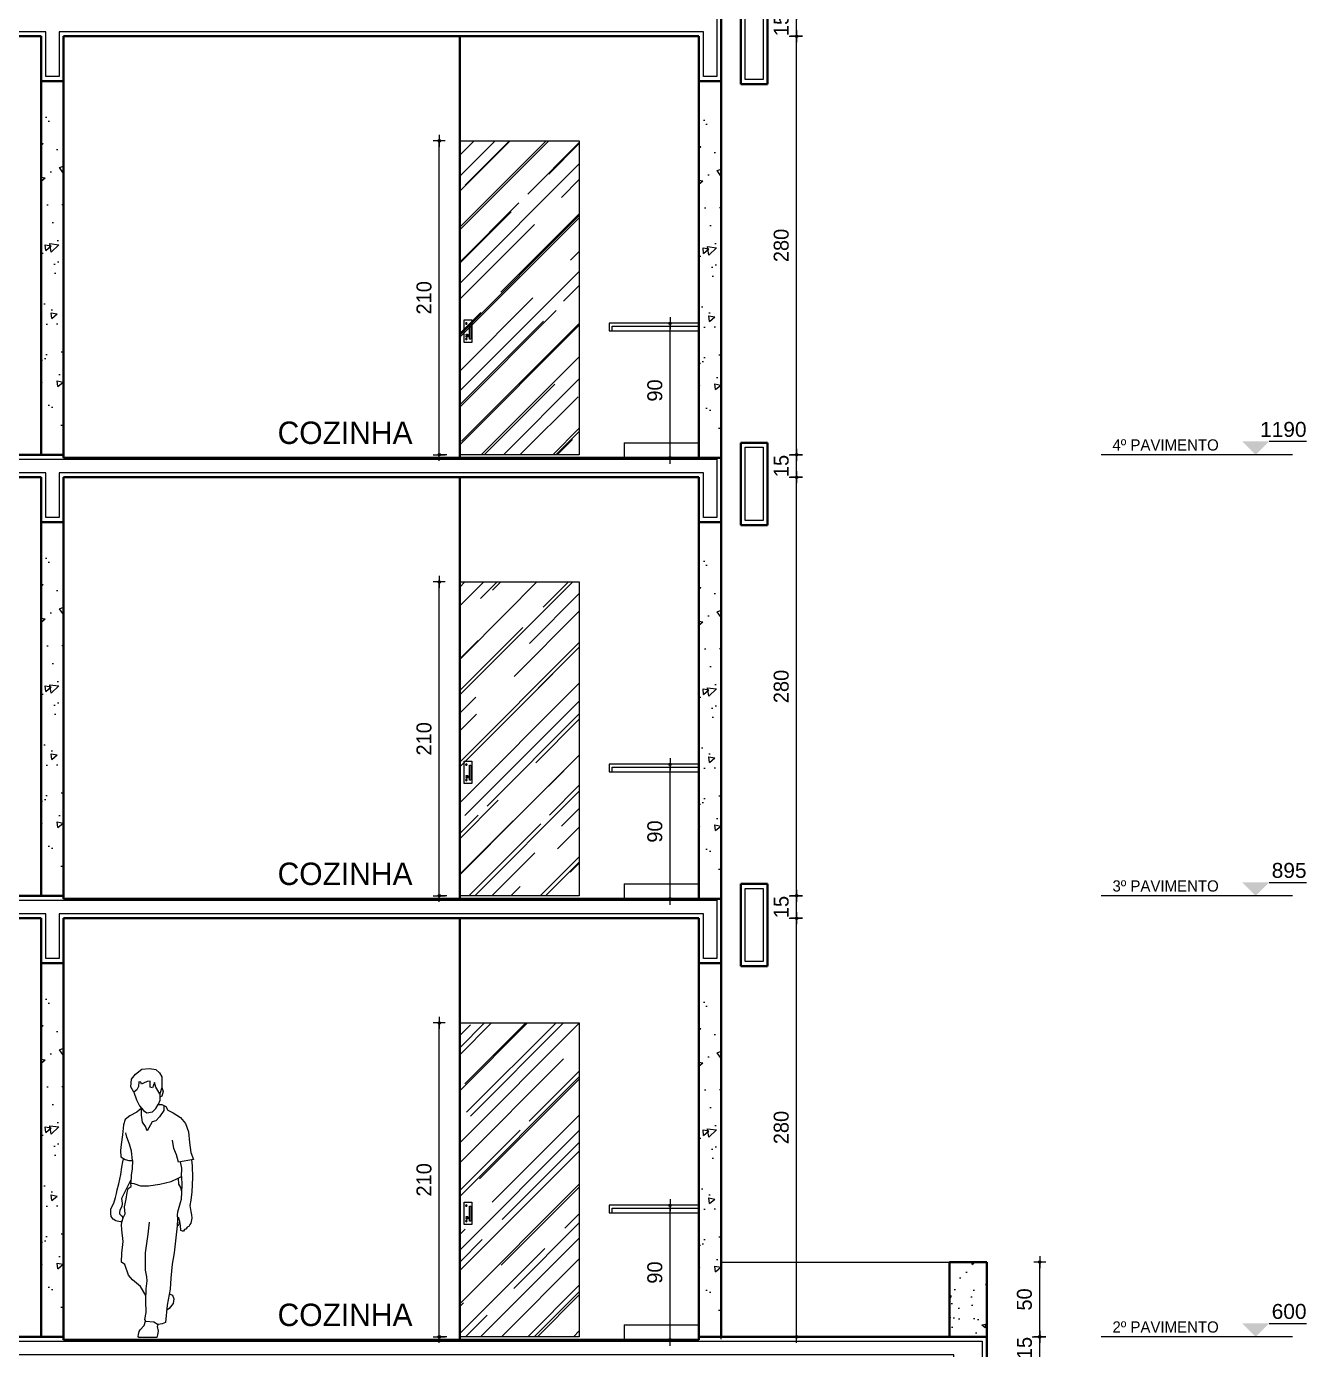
# Model space of a CAD drawing. Header units: millimetres. Extents: x 13204 to 24802, y 21209 to 40694.
# Drawn here: x 16050 to 16907, y 29175 to 30060 of the extents above; entities that cross this region are included whole.
import ezdxf
from ezdxf.enums import TextEntityAlignment as Align

# ---------------------------------------------------------------- set-up
doc = ezdxf.new("R2010")
doc.units = ezdxf.units.MM
for name, color, linetype, lineweight in [('COTAS', 30, 'Continuous', 5), ('Layout', 6, 'Continuous', 15), ('Louças', 150, 'Continuous', 15), ('Meia Parede', 11, 'Continuous', 40), ('Moveis', 6, 'Continuous', 13), ('PAREDE', 1, 'Continuous', 40), ('Paredes', 1, 'Continuous', 40), ('PISO', 5, 'Continuous', 5), ('TEXTO', 4, 'Continuous', 5), ('Veiculos e pessoas', 245, 'Continuous', 0)]:
    doc.layers.add(name, color=color, linetype=linetype, lineweight=lineweight)
doc.layers.add('HACHURAS', color=8, linetype='Continuous')
doc.styles.add('LANA', font='stylu.ttf')
doc.styles.add('util2000', font='arial.ttf')
doc.dimstyles.new('COTA 50', dxfattribs={"dimscale": 0, "dimtxt": 10, "dimasz": 0.5, "dimexe": 1.25, "dimexo": 5, "dimgap": 5, "dimtad": 1, "dimdec": 0, "dimtxsty": 'LANA', "dimblk": 'cota', "dimcen": 2.5, "dimse2": 1, "dimclrd": 256, "dimclre": 256, "dimclrt": 256, "dimaunit": 1, "dimadec": 0, "dimazin": 0, "dimtfac": 1, "dimtdec": 0, "dimtmove": 0, "dimatfit": 3, "dimldrblk": 'DOTSMALL', "dimfxl": 5, "dimfxlon": 1, "dimtzin": 9, "dimlwd": -1, "dimlwe": -1, "dimarcsym": 0})
pattern_1 = [(45, (-718.782, 11392.218), (21.552615, 57.47364), [381, -50.8, 127, -25.4]), (45, (-703.875, 11425.086), (-41.847994, 5.92697), [76.2, -8.382, 152.4, -19.05]), (45, (-725.068, 11416.465), (81.36112, 105.428207), [203.2, -35.56, 101.6, -25.4])]

# ---------------------------------------------------------------- blocks, each defined once
blk = doc.blocks.new('*U99', base_point=(65067.98, 18721.58))
at = {"color": 0}
blk.add_line((65076.98, 18730.58), (65101.98, 18730.58), dxfattribs=at)
blk.add_solid([(65067.98, 18721.58), (65058.98, 18730.58), (65076.98, 18730.58)], dxfattribs=at)
blk = doc.blocks.new('*U100', base_point=(65067.98, 19016.58))
at = {"color": 0}
blk.add_line((65076.98, 19025.58), (65101.98, 19025.58), dxfattribs=at)
blk.add_solid([(65067.98, 19016.58), (65058.98, 19025.58), (65076.98, 19025.58)], dxfattribs=at)
blk = doc.blocks.new('*U101', base_point=(65067.98, 19311.58))
at = {"color": 0}
blk.add_line((65076.98, 19320.58), (65101.98, 19320.58), dxfattribs=at)
blk.add_solid([(65067.98, 19311.58), (65058.98, 19320.58), (65076.98, 19320.58)], dxfattribs=at)
blk = doc.blocks.new('A$C2964091D')
at = {"layer": 'PISO'}
for p, q in [((-2.56, 4.92), (-2.56, 4.08)), ((-1.7, 5.42), (-2.06, 5.42)), ((-2.06, 3.58), (-1.7, 3.58)), ((-1.2, 4.92), (-1.2, 4.08))]:
    blk.add_line(p, q, dxfattribs=at)
for points in [[(0, 15), (-5, 15), (-5, 0), (0, 0)], [(-3.48, 12.19), (-4.48, 12.19), (-4.48, 2.19), (-3.48, 2.19)], [(-1.84, 4.95), (-1.92, 4.95), (-1.92, 4.49), (-1.84, 4.49)]]:
    blk.add_lwpolyline(points, close=True, dxfattribs=at)
for centre, radius in [((-1.42, 12.65), 0.5), ((-1.42, 12.65), 0.2), ((-1.88, 4.74), 0.404), ((-1.42, 2.35), 0.5), ((-1.42, 2.35), 0.2)]:
    blk.add_circle(centre, radius, dxfattribs=at)
for centre, start, end in [((-2.06, 4.92), 90, 180), ((-2.06, 4.08), 180, 270), ((-1.7, 4.92), 360, 90), ((-1.7, 4.08), 270, 360)]:
    blk.add_arc(centre, 0.5, start, end, dxfattribs=at)
blk = doc.blocks.new('Pes004')
at = {"layer": 'Veiculos e pessoas', "color": 8}
for points in [[(-22.9, 1649.1), (-32.4, 1640.7), (-52.6, 1677.7), (-49.3, 1728.2), (-22.3, 1760.7), (20.3, 1794.4), (72, 1800), (114.6, 1792.1), (139.3, 1769.7), (153.9, 1743.9), (153.9, 1673.2), (140.5, 1630.6), (113.5, 1675.4), (105.7, 1706.9), (98.9, 1687.8), (91.1, 1669.8), (75.4, 1675.4), (76.5, 1715.8), (55.1, 1712.5), (31.6, 1701.3), (18.1, 1695.6), (13.6, 1708), (0.1, 1710.2), (-3.2, 1678.8), (-13.3, 1657.5), (-32.4, 1640.7), (-14.5, 1590.2), (4.6, 1548.7), (31.6, 1519.5), (54, 1503.8), (92.2, 1510.5), (114.6, 1531.8), (129.2, 1558.8), (154.5, 1557.8), (181.2, 1544.4), (194.5, 1521.8), (230.4, 1503.2), (278.3, 1472.6), (312.9, 1431.4), (331.6, 1375.5), (339.6, 1303.6), (348.9, 1238.4), (365.5, 1190.1), (265, 1171.9), (253, 1221.1), (233.1, 1265), (225.1, 1320.9)], [(31.6, 1701.3), (31.6, 1701.3)], [(140.5, 1630.6), (141.6, 1584.6), (129.2, 1558.8)], [(153.9, 1673.2), (162.9, 1645.2), (153.9, 1614.9), (141, 1607.6)], [(167.8, 1551.1), (167.8, 1517.8), (138.6, 1476.6), (113.3, 1450), (89.3, 1443.3), (56, 1382.1), (44, 1411.4), (25.4, 1440.7), (17.4, 1487.2), (18.1, 1534.1), (-13.2, 1507.2), (-61.1, 1483.2), (-90.4, 1459.3), (-102.4, 1422), (-109, 1356.8), (-118.4, 1291.7), (-122.4, 1251.7), (-119.7, 1207.8), (-91.7, 1191.9), (-67.8, 1185.2), (-42.5, 1185.2), (-49.1, 1246.4), (-62.5, 1293), (-81.1, 1340.9), (-86.4, 1370.2)], [(46.6, 281.4), (11.8, 341.1), (-41.6, 386.1), (-68.3, 416.7), (-93.8, 488), (-115.5, 504.5), (-112.9, 564.4), (-104, 643.3), (-112.8, 721.1), (-116.9, 755.2), (-110.8, 778.4), (-125.2, 773.7), (-153.5, 780.7), (-171.4, 792.4), (-185.7, 810.6), (-187.6, 829.7), (-186.9, 861.3), (-167.3, 899.5), (-156.1, 935.6), (-149, 964.4), (-145, 988.3), (-134.3, 1028.2), (-119.7, 1090.8), (-113, 1138.7), (-107.7, 1174.6), (-102.1, 1194.7)], [(-42.5, 1185.2), (-43.8, 1128), (-50.5, 1085.4), (-53.1, 1033.5)], [(353.2, 1187.9), (357.7, 1148.8), (359.2, 1070.7), (355.5, 974.6), (348, 919.1), (342, 883.8), (347.2, 843.2), (352.5, 820.7), (353.8, 798.3), (347.8, 765.5), (340.7, 755.8), (335.5, 743.5), (323.5, 738.2), (314.6, 725.2), (305.6, 722.6), (299.3, 712.1), (292.9, 711.7), (281.4, 716.2), (278.4, 749.1), (275, 775.5), (265.3, 805.4)], [(286.3, 1077.4), (287.6, 1133.3), (278.8, 1174.8), (278.8, 1174.8)], [(-51.8, 1059.5), (-68.9, 1023.4), (-95.2, 970.9), (-115.5, 929.6), (-114, 914.6), (-112.5, 895.8), (-114.7, 875.5), (-126.8, 851.5), (-129.8, 835.7), (-129.9, 826.7), (-115.6, 815), (-104.2, 800.1), (-91.7, 827.4), (-96.2, 873.3), (-85.4, 926.1), (-78.4, 971), (-70.4, 996.3), (-50.5, 1010.9), (-53.1, 1033.5), (-34.5, 1030.9), (12.1, 1013.6), (65.3, 1013.6), (139.9, 1025.6), (215.8, 1044.2), (263.7, 1065.5), (286.3, 1077.4), (287.1, 1018.9), (286.3, 973.7), (282.6, 922.8), (275.9, 901), (268.3, 870.3), (257.8, 838), (257.1, 821.5), (258.2, 789.2), (256.7, 748.2), (237.4, 566.9), (222.1, 491.8), (213.2, 396.3), (209.1, 324.2), (188.5, 217.2), (177.8, 100.3), (156.4, 92.3), (129.6, 87.8), (122.1, 74), (128.8, 43.6), (124.5, 17.2), (120.4, 0), (70.3, 0), (0, 0), (-3.5, 6.6), (-3.3, 20.9), (2.9, 40.5), (8.2, 51.2), (35.9, 79.8), (44.8, 109.2), (99.3, 103.9), (129.6, 87.8)], [(263.7, 1065.5), (266.3, 1026.9), (279.7, 1002.9), (286.3, 973.7)], [(-110.8, 778.4), (-104.2, 800.1)], [(70.2, 770.8), (60.3, 690.3), (43.3, 566), (43.3, 450.2), (51.8, 405), (53.8, 379.5), (47.5, 326), (45.7, 244.8), (46.6, 167.2), (37.7, 120.8), (44.8, 109.2)], [(256.7, 748.2), (264.5, 751.1), (271.3, 764), (273.4, 780.6)], [(202.9, 292), (224.2, 282.3), (233.2, 259.1), (228.7, 227), (202.8, 194.9), (185.1, 179.7)]]:
    blk.add_lwpolyline(points, dxfattribs=at)
blk = doc.blocks.new('cota')
at = {"layer": 'COTAS'}
blk.add_hatch(color=256, dxfattribs=at).paths.add_polyline_path([(-1.6, 0, 1), (1.6, 0, 1)])
for points in [[(-1.6, 0), (-8, 0)], [(0, 1.6), (0, 8)], [(8, 0), (1.6, 0)], [(0, -8), (0, -1.6)]]:
    blk.add_lwpolyline(points, dxfattribs=at)
blk.add_circle((0, 0), 1.6, dxfattribs=at)
blk = doc.blocks.new('*D1021')
at = {"layer": 'COTAS', "transparency": 16777216}
for p, q in [((16728.27, 29169.06), (16728.27, 29183.06)), ((16723.27, 29168.56), (16729.52, 29168.56))]:
    blk.add_line(p, q, dxfattribs=at)
at = {"layer": 'Defpoints', "color": 0, "transparency": 16777216}
for p in [(16692.78, 29183.56), (16728.27, 29183.56), (16667.78, 29168.56)]:
    blk.add_point(p, dxfattribs=at)
at = {"layer": 'COTAS', "transparency": 16777216, "xscale": 0.5, "yscale": 0.5, "zscale": 0.5}
for p, rotation in [((16728.27, 29183.56), 90), ((16728.27, 29168.56), 270)]:
    blk.add_blockref('cota', p, dxfattribs=dict(at, rotation=rotation))
at = {"layer": 'COTAS', "transparency": 16777216, "insert": (16718.05, 29176.06), "char_height": 10, "attachment_point": 5, "rotation": 90, "style": 'LANA'}
blk.add_mtext('15', dxfattribs=at)
blk = doc.blocks.new('_DotSmall')
at = {"layer": 'PAREDE', "color": 0, "const_width": 0.5}
blk.add_lwpolyline([(-0.0625, 0, 1), (0.0625, 0, 1)], format="xyb", close=True, dxfattribs=at)
blk = doc.blocks.new('*D1022')
at = {"layer": 'COTAS', "transparency": 16777216}
for p, q in [((16728.27, 29184.06), (16728.27, 29233.06)), ((16723.27, 29183.56), (16729.52, 29183.56))]:
    blk.add_line(p, q, dxfattribs=at)
at = {"layer": 'Defpoints', "color": 0, "transparency": 16777216}
for p in [(16680.28, 29233.56), (16728.27, 29233.56), (16692.78, 29183.56)]:
    blk.add_point(p, dxfattribs=at)
at = {"layer": 'COTAS', "transparency": 16777216, "xscale": 0.5, "yscale": 0.5, "zscale": 0.5}
for p, rotation in [((16728.27, 29233.56), 90), ((16728.27, 29183.56), 270)]:
    blk.add_blockref('cota', p, dxfattribs=dict(at, rotation=rotation))
at = {"layer": 'COTAS', "transparency": 16777216, "insert": (16718.02, 29208.56), "char_height": 10, "attachment_point": 5, "rotation": 90, "style": 'LANA'}
blk.add_mtext('50', dxfattribs=at)
blk = doc.blocks.new('*D1023')
at = {"layer": 'COTAS', "transparency": 16777216}
for p, q in [((16565.55, 29184.06), (16565.55, 29463.06)), ((16560.55, 29183.56), (16566.8, 29183.56))]:
    blk.add_line(p, q, dxfattribs=at)
at = {"layer": 'Defpoints', "color": 0, "transparency": 16777216}
for p in [(16500.23, 29463.56), (16565.55, 29463.56), (16515.23, 29183.56)]:
    blk.add_point(p, dxfattribs=at)
at = {"layer": 'COTAS', "transparency": 16777216, "xscale": 0.5, "yscale": 0.5, "zscale": 0.5}
for p, rotation in [((16565.55, 29463.56), 90), ((16565.55, 29183.56), 270)]:
    blk.add_blockref('cota', p, dxfattribs=dict(at, rotation=rotation))
at = {"layer": 'COTAS', "transparency": 16777216, "insert": (16555.34, 29323.56), "char_height": 10, "attachment_point": 5, "rotation": 90, "style": 'LANA'}
blk.add_mtext('280', dxfattribs=at)
blk = doc.blocks.new('*D1024')
at = {"layer": 'COTAS', "transparency": 16777216}
for p, q in [((16565.55, 29464.06), (16565.55, 29478.06)), ((16560.55, 29463.56), (16566.8, 29463.56))]:
    blk.add_line(p, q, dxfattribs=at)
at = {"layer": 'Defpoints', "color": 0, "transparency": 16777216}
for p in [(16075.23, 29478.56), (16565.55, 29478.56), (16500.23, 29463.56)]:
    blk.add_point(p, dxfattribs=at)
at = {"layer": 'COTAS', "transparency": 16777216, "xscale": 0.5, "yscale": 0.5, "zscale": 0.5}
for p, rotation in [((16565.55, 29478.56), 90), ((16565.55, 29463.56), 270)]:
    blk.add_blockref('cota', p, dxfattribs=dict(at, rotation=rotation))
at = {"layer": 'COTAS', "transparency": 16777216, "insert": (16555.33, 29471.06), "char_height": 10, "attachment_point": 5, "rotation": 90, "style": 'LANA'}
blk.add_mtext('15', dxfattribs=at)
blk = doc.blocks.new('*D1025')
at = {"layer": 'COTAS', "transparency": 16777216}
for p, q in [((16565.55, 29479.06), (16565.55, 29758.06)), ((16560.55, 29478.56), (16566.8, 29478.56))]:
    blk.add_line(p, q, dxfattribs=at)
at = {"layer": 'Defpoints', "color": 0, "transparency": 16777216}
for p in [(16075.23, 29758.56), (16565.55, 29758.56), (16075.23, 29478.56)]:
    blk.add_point(p, dxfattribs=at)
at = {"layer": 'COTAS', "transparency": 16777216, "xscale": 0.5, "yscale": 0.5, "zscale": 0.5}
for p, rotation in [((16565.55, 29758.56), 90), ((16565.55, 29478.56), 270)]:
    blk.add_blockref('cota', p, dxfattribs=dict(at, rotation=rotation))
at = {"layer": 'COTAS', "transparency": 16777216, "insert": (16555.34, 29618.56), "char_height": 10, "attachment_point": 5, "rotation": 90, "style": 'LANA'}
blk.add_mtext('280', dxfattribs=at)
blk = doc.blocks.new('*D994')
at = {"layer": 'COTAS', "transparency": 16777216}
for p, q in [((16565.55, 29759.06), (16565.55, 29773.06)), ((16560.55, 29758.56), (16566.8, 29758.56))]:
    blk.add_line(p, q, dxfattribs=at)
at = {"layer": 'Defpoints', "color": 0, "transparency": 16777216}
for p in [(16075.23, 29773.56), (16565.55, 29773.56), (16075.23, 29758.56)]:
    blk.add_point(p, dxfattribs=at)
at = {"layer": 'COTAS', "transparency": 16777216, "xscale": 0.5, "yscale": 0.5, "zscale": 0.5}
for p, rotation in [((16565.55, 29773.56), 90), ((16565.55, 29758.56), 270)]:
    blk.add_blockref('cota', p, dxfattribs=dict(at, rotation=rotation))
at = {"layer": 'COTAS', "transparency": 16777216, "insert": (16555.33, 29766.06), "char_height": 10, "attachment_point": 5, "rotation": 90, "style": 'LANA'}
blk.add_mtext('15', dxfattribs=at)
blk = doc.blocks.new('*D995')
at = {"layer": 'COTAS', "transparency": 16777216}
for p, q in [((16565.55, 29774.06), (16565.55, 30053.06)), ((16560.55, 29773.56), (16566.8, 29773.56))]:
    blk.add_line(p, q, dxfattribs=at)
at = {"layer": 'Defpoints', "color": 0, "transparency": 16777216}
for p in [(16075.23, 30053.56), (16565.55, 30053.56), (16075.23, 29773.56)]:
    blk.add_point(p, dxfattribs=at)
at = {"layer": 'COTAS', "transparency": 16777216, "xscale": 0.5, "yscale": 0.5, "zscale": 0.5}
for p, rotation in [((16565.55, 30053.56), 90), ((16565.55, 29773.56), 270)]:
    blk.add_blockref('cota', p, dxfattribs=dict(at, rotation=rotation))
at = {"layer": 'COTAS', "transparency": 16777216, "insert": (16555.34, 29913.56), "char_height": 10, "attachment_point": 5, "rotation": 90, "style": 'LANA'}
blk.add_mtext('280', dxfattribs=at)
blk = doc.blocks.new('*D996')
at = {"layer": 'COTAS', "transparency": 16777216}
for p, q in [((16565.55, 30054.06), (16565.55, 30068.06)), ((16560.55, 30053.56), (16566.8, 30053.56))]:
    blk.add_line(p, q, dxfattribs=at)
at = {"layer": 'Defpoints', "color": 0, "transparency": 16777216}
for p in [(16075.23, 30068.56), (16565.55, 30068.56), (16075.23, 30053.56)]:
    blk.add_point(p, dxfattribs=at)
at = {"layer": 'COTAS', "transparency": 16777216, "xscale": 0.5, "yscale": 0.5, "zscale": 0.5}
for p, rotation in [((16565.55, 30068.56), 90), ((16565.55, 30053.56), 270)]:
    blk.add_blockref('cota', p, dxfattribs=dict(at, rotation=rotation))
at = {"layer": 'COTAS', "transparency": 16777216, "insert": (16555.33, 30061.06), "char_height": 10, "attachment_point": 5, "rotation": 90, "style": 'LANA'}
blk.add_mtext('15', dxfattribs=at)
blk = doc.blocks.new('*D1015')
at = {"layer": 'COTAS', "transparency": 16777216}
for p, q in [((16326.55, 29184.06), (16326.55, 29393.06)), ((16331.55, 29183.56), (16325.3, 29183.56))]:
    blk.add_line(p, q, dxfattribs=at)
at = {"layer": 'Defpoints', "color": 0, "transparency": 16777216}
for p in [(16326.55, 29393.56), (16420.23, 29393.56), (16420.23, 29183.56)]:
    blk.add_point(p, dxfattribs=at)
at = {"layer": 'COTAS', "transparency": 16777216, "xscale": 0.5, "yscale": 0.5, "zscale": 0.5}
for p, rotation in [((16326.55, 29393.56), 90), ((16326.55, 29183.56), 270)]:
    blk.add_blockref('cota', p, dxfattribs=dict(at, rotation=rotation))
at = {"layer": 'COTAS', "transparency": 16777216, "insert": (16316.37, 29288.56), "char_height": 10, "attachment_point": 5, "rotation": 90, "style": 'LANA'}
blk.add_mtext('210', dxfattribs=at)
blk = doc.blocks.new('*D1016')
at = {"layer": 'COTAS', "transparency": 16777216}
for p, q in [((16480.99, 29182.06), (16480.99, 29271.06)), ((16475.99, 29181.56), (16482.24, 29181.56))]:
    blk.add_line(p, q, dxfattribs=at)
at = {"layer": 'Defpoints', "color": 0, "transparency": 16777216}
for p in [(16470.23, 29271.56), (16480.99, 29271.56), (16450.23, 29181.56)]:
    blk.add_point(p, dxfattribs=at)
at = {"layer": 'COTAS', "transparency": 16777216, "xscale": 0.5, "yscale": 0.5, "zscale": 0.5}
for p, rotation in [((16480.99, 29271.56), 90), ((16480.99, 29181.56), 270)]:
    blk.add_blockref('cota', p, dxfattribs=dict(at, rotation=rotation))
at = {"layer": 'COTAS', "transparency": 16777216, "insert": (16470.79, 29226.56), "char_height": 10, "attachment_point": 5, "rotation": 90, "style": 'LANA'}
blk.add_mtext('90', dxfattribs=at)
blk = doc.blocks.new('*D988')
at = {"layer": 'COTAS', "transparency": 16777216}
for p, q in [((16326.55, 29479.06), (16326.55, 29688.06)), ((16331.55, 29478.56), (16325.3, 29478.56))]:
    blk.add_line(p, q, dxfattribs=at)
at = {"layer": 'Defpoints', "color": 0, "transparency": 16777216}
for p in [(16326.55, 29688.56), (16420.23, 29688.56), (16420.23, 29478.56)]:
    blk.add_point(p, dxfattribs=at)
at = {"layer": 'COTAS', "transparency": 16777216, "xscale": 0.5, "yscale": 0.5, "zscale": 0.5}
for p, rotation in [((16326.55, 29688.56), 90), ((16326.55, 29478.56), 270)]:
    blk.add_blockref('cota', p, dxfattribs=dict(at, rotation=rotation))
at = {"layer": 'COTAS', "transparency": 16777216, "insert": (16316.37, 29583.56), "char_height": 10, "attachment_point": 5, "rotation": 90, "style": 'LANA'}
blk.add_mtext('210', dxfattribs=at)
blk = doc.blocks.new('*D989')
at = {"layer": 'COTAS', "transparency": 16777216}
for p, q in [((16480.99, 29477.06), (16480.99, 29566.06)), ((16475.99, 29476.56), (16482.24, 29476.56))]:
    blk.add_line(p, q, dxfattribs=at)
at = {"layer": 'Defpoints', "color": 0, "transparency": 16777216}
for p in [(16470.23, 29566.56), (16480.99, 29566.56), (16450.23, 29476.56)]:
    blk.add_point(p, dxfattribs=at)
at = {"layer": 'COTAS', "transparency": 16777216, "xscale": 0.5, "yscale": 0.5, "zscale": 0.5}
for p, rotation in [((16480.99, 29566.56), 90), ((16480.99, 29476.56), 270)]:
    blk.add_blockref('cota', p, dxfattribs=dict(at, rotation=rotation))
at = {"layer": 'COTAS', "transparency": 16777216, "insert": (16470.79, 29521.56), "char_height": 10, "attachment_point": 5, "rotation": 90, "style": 'LANA'}
blk.add_mtext('90', dxfattribs=at)
blk = doc.blocks.new('*D990')
at = {"layer": 'COTAS', "transparency": 16777216}
for p, q in [((16326.55, 29774.06), (16326.55, 29983.06)), ((16331.55, 29773.56), (16325.3, 29773.56))]:
    blk.add_line(p, q, dxfattribs=at)
at = {"layer": 'Defpoints', "color": 0, "transparency": 16777216}
for p in [(16326.55, 29983.56), (16420.23, 29983.56), (16420.23, 29773.56)]:
    blk.add_point(p, dxfattribs=at)
at = {"layer": 'COTAS', "transparency": 16777216, "xscale": 0.5, "yscale": 0.5, "zscale": 0.5}
for p, rotation in [((16326.55, 29983.56), 90), ((16326.55, 29773.56), 270)]:
    blk.add_blockref('cota', p, dxfattribs=dict(at, rotation=rotation))
at = {"layer": 'COTAS', "transparency": 16777216, "insert": (16316.37, 29878.56), "char_height": 10, "attachment_point": 5, "rotation": 90, "style": 'LANA'}
blk.add_mtext('210', dxfattribs=at)
blk = doc.blocks.new('*D991')
at = {"layer": 'COTAS', "transparency": 16777216}
for p, q in [((16480.99, 29772.06), (16480.99, 29861.06)), ((16475.99, 29771.56), (16482.24, 29771.56))]:
    blk.add_line(p, q, dxfattribs=at)
at = {"layer": 'Defpoints', "color": 0, "transparency": 16777216}
for p in [(16470.23, 29861.56), (16480.99, 29861.56), (16450.23, 29771.56)]:
    blk.add_point(p, dxfattribs=at)
at = {"layer": 'COTAS', "transparency": 16777216, "xscale": 0.5, "yscale": 0.5, "zscale": 0.5}
for p, rotation in [((16480.99, 29861.56), 90), ((16480.99, 29771.56), 270)]:
    blk.add_blockref('cota', p, dxfattribs=dict(at, rotation=rotation))
at = {"layer": 'COTAS', "transparency": 16777216, "insert": (16470.79, 29816.56), "char_height": 10, "attachment_point": 5, "rotation": 90, "style": 'LANA'}
blk.add_mtext('90', dxfattribs=at)

msp = doc.modelspace()

# ---------------------------------------------------------------- hatches: boundary and pattern name
at = {"layer": 'HACHURAS'}
h = msp.add_hatch(dxfattribs=at)
h.set_pattern_fill('AR-CONC', color=256, scale=0.25, angle=90, style=0)
h.set_pattern_definition([(40, (16075.23, 29773.564), (-3.985, 45.546), [4.7625, -52.3875]), (95, (16075.23, 29773.564), (47.764, -8.811), [3.81, -41.91]), (349.55, (16074.9, 29777.36), (43.779, 36.736), [4.0475, -44.5225]), (43.816, (16087.93, 29773.564), (-10.51, 67.77), [7.144, -78.581]), (353.364, (16087.055, 29779.21), (61.856, 59.351), [6.071, -66.784]), (98.816, (16087.93, 29773.564), (61.856, 59.351), [5.715, -62.865]), (69, (16084.756, 29779.914), (-25.5664, 37.904), [4.7625, -52.3875]), (124, (16084.756, 29779.914), (46.047, 15.4505), [3.81, -41.91]), (18.549, (16082.625, 29783.072), (20.481, 53.354), [4.0475, -44.5225]), (52.5, (16075.231, 29773.564), (21.1388, 0.7722), [0, -41.402, 0, -42.545, 0, -42.0688]), (82.5, (16075.23, 29773.564), (25.0451, 16.705), [0, -24.257, 0, -40.4495, 0, -16.0337]), (122.5, (16075.231, 29759.403), (-1.4322, 33.8976), [0, -15.875, 0, -49.53, 0, -65.7225]), (132.5, (16075.23, 29753.053), (6.3566, 37.0323), [0, -20.6375, 0, -32.893, 0, -46.6725])])
h.paths.add_polyline_path([(16075.23, 30023.56), (16060.23, 30023.56), (16060.23, 29773.56), (16075.23, 29773.56)])
h = msp.add_hatch(dxfattribs=at)
h.set_pattern_fill('AR-CONC', color=256, scale=0.25, angle=90, style=0)
h.set_pattern_definition([(40, (16515.23, 29771.564), (-3.985, 45.546), [4.7625, -52.3875]), (95, (16515.23, 29771.564), (47.764, -8.811), [3.81, -41.91]), (349.55, (16514.9, 29775.36), (43.779, 36.736), [4.0475, -44.5225]), (43.816, (16527.93, 29771.564), (-10.51, 67.77), [7.144, -78.581]), (353.364, (16527.055, 29777.21), (61.856, 59.351), [6.071, -66.784]), (98.816, (16527.93, 29771.564), (61.856, 59.351), [5.715, -62.865]), (69, (16524.756, 29777.914), (-25.5664, 37.904), [4.7625, -52.3875]), (124, (16524.756, 29777.914), (46.047, 15.4505), [3.81, -41.91]), (18.549, (16522.625, 29781.072), (20.481, 53.354), [4.0475, -44.5225]), (52.5, (16515.231, 29771.564), (21.1388, 0.7722), [0, -41.402, 0, -42.545, 0, -42.0688]), (82.5, (16515.23, 29771.564), (25.0451, 16.705), [0, -24.257, 0, -40.4495, 0, -16.0337]), (122.5, (16515.231, 29757.403), (-1.4322, 33.8976), [0, -15.875, 0, -49.53, 0, -65.7225]), (132.5, (16515.23, 29751.053), (6.3566, 37.0323), [0, -20.6375, 0, -32.893, 0, -46.6725])])
h.paths.add_polyline_path([(16500.23, 29771.56), (16515.23, 29771.56), (16515.23, 30023.56), (16500.23, 30023.56)])
h = msp.add_hatch(dxfattribs=at)
h.set_pattern_fill('AR-RROOF', color=256, angle=45, style=0)
h.set_pattern_definition(pattern_1)
h.paths.add_polyline_path([(16340.23, 29983.56), (16420.23, 29983.56), (16420.23, 29773.56), (16340.23, 29773.56)])
h = msp.add_hatch(dxfattribs=at)
h.set_pattern_fill('AR-CONC', color=256, scale=0.25, angle=90, style=0)
h.set_pattern_definition([(40, (16075.23, 29478.564), (-3.985, 45.546), [4.7625, -52.3875]), (95, (16075.23, 29478.564), (47.764, -8.811), [3.81, -41.91]), (349.55, (16074.9, 29482.36), (43.779, 36.736), [4.0475, -44.5225]), (43.816, (16087.93, 29478.564), (-10.51, 67.77), [7.144, -78.581]), (353.364, (16087.055, 29484.21), (61.856, 59.351), [6.071, -66.784]), (98.816, (16087.93, 29478.564), (61.856, 59.351), [5.715, -62.865]), (69, (16084.756, 29484.914), (-25.5664, 37.904), [4.7625, -52.3875]), (124, (16084.756, 29484.914), (46.047, 15.4505), [3.81, -41.91]), (18.549, (16082.625, 29488.072), (20.481, 53.354), [4.0475, -44.5225]), (52.5, (16075.231, 29478.564), (21.1388, 0.7722), [0, -41.402, 0, -42.545, 0, -42.0688]), (82.5, (16075.23, 29478.564), (25.0451, 16.705), [0, -24.257, 0, -40.4495, 0, -16.0337]), (122.5, (16075.231, 29464.403), (-1.4322, 33.8976), [0, -15.875, 0, -49.53, 0, -65.7225]), (132.5, (16075.23, 29458.053), (6.3566, 37.0323), [0, -20.6375, 0, -32.893, 0, -46.6725])])
h.paths.add_polyline_path([(16075.23, 29728.56), (16060.23, 29728.56), (16060.23, 29478.56), (16075.23, 29478.56)])
h = msp.add_hatch(dxfattribs=at)
h.set_pattern_fill('AR-CONC', color=256, scale=0.25, angle=90, style=0)
h.set_pattern_definition([(40, (16515.23, 29476.564), (-3.985, 45.546), [4.7625, -52.3875]), (95, (16515.23, 29476.564), (47.764, -8.811), [3.81, -41.91]), (349.55, (16514.9, 29480.36), (43.779, 36.736), [4.0475, -44.5225]), (43.816, (16527.93, 29476.564), (-10.51, 67.77), [7.144, -78.581]), (353.364, (16527.055, 29482.21), (61.856, 59.351), [6.071, -66.784]), (98.816, (16527.93, 29476.564), (61.856, 59.351), [5.715, -62.865]), (69, (16524.756, 29482.914), (-25.5664, 37.904), [4.7625, -52.3875]), (124, (16524.756, 29482.914), (46.047, 15.4505), [3.81, -41.91]), (18.549, (16522.625, 29486.072), (20.481, 53.354), [4.0475, -44.5225]), (52.5, (16515.231, 29476.564), (21.1388, 0.7722), [0, -41.402, 0, -42.545, 0, -42.0688]), (82.5, (16515.23, 29476.564), (25.0451, 16.705), [0, -24.257, 0, -40.4495, 0, -16.0337]), (122.5, (16515.231, 29462.403), (-1.4322, 33.8976), [0, -15.875, 0, -49.53, 0, -65.7225]), (132.5, (16515.23, 29456.053), (6.3566, 37.0323), [0, -20.6375, 0, -32.893, 0, -46.6725])])
h.paths.add_polyline_path([(16500.23, 29476.56), (16515.23, 29476.56), (16515.23, 29728.56), (16500.23, 29728.56)])
h = msp.add_hatch(dxfattribs=at)
h.set_pattern_fill('AR-RROOF', color=256, angle=45, style=0)
h.set_pattern_definition(pattern_1)
h.paths.add_polyline_path([(16340.23, 29688.56), (16420.23, 29688.56), (16420.23, 29478.56), (16340.23, 29478.56)])
h = msp.add_hatch(dxfattribs=at)
h.set_pattern_fill('AR-CONC', color=256, scale=0.25, angle=90, style=0)
h.set_pattern_definition([(40, (16075.23, 29183.564), (-3.985, 45.546), [4.7625, -52.3875]), (95, (16075.23, 29183.564), (47.764, -8.811), [3.81, -41.91]), (349.55, (16074.9, 29187.36), (43.779, 36.736), [4.0475, -44.5225]), (43.816, (16087.93, 29183.564), (-10.51, 67.77), [7.144, -78.581]), (353.364, (16087.055, 29189.21), (61.856, 59.351), [6.071, -66.784]), (98.816, (16087.93, 29183.564), (61.856, 59.351), [5.715, -62.865]), (69, (16084.756, 29189.914), (-25.5664, 37.904), [4.7625, -52.3875]), (124, (16084.756, 29189.914), (46.047, 15.4505), [3.81, -41.91]), (18.549, (16082.625, 29193.072), (20.481, 53.354), [4.0475, -44.5225]), (52.5, (16075.231, 29183.564), (21.1388, 0.7722), [0, -41.402, 0, -42.545, 0, -42.0688]), (82.5, (16075.23, 29183.564), (25.0451, 16.705), [0, -24.257, 0, -40.4495, 0, -16.0337]), (122.5, (16075.231, 29169.403), (-1.4322, 33.8976), [0, -15.875, 0, -49.53, 0, -65.7225]), (132.5, (16075.23, 29163.053), (6.3566, 37.0323), [0, -20.6375, 0, -32.893, 0, -46.6725])])
h.paths.add_polyline_path([(16075.23, 29433.56), (16060.23, 29433.56), (16060.23, 29183.56), (16075.23, 29183.56)])
h = msp.add_hatch(dxfattribs=at)
h.set_pattern_fill('AR-CONC', color=256, scale=0.25, angle=90, style=0)
h.set_pattern_definition([(40, (16515.23, 29181.564), (-3.985, 45.546), [4.7625, -52.3875]), (95, (16515.23, 29181.564), (47.764, -8.811), [3.81, -41.91]), (349.55, (16514.9, 29185.36), (43.779, 36.736), [4.0475, -44.5225]), (43.816, (16527.93, 29181.564), (-10.51, 67.77), [7.144, -78.581]), (353.364, (16527.055, 29187.21), (61.856, 59.351), [6.071, -66.784]), (98.816, (16527.93, 29181.564), (61.856, 59.351), [5.715, -62.865]), (69, (16524.756, 29187.914), (-25.5664, 37.904), [4.7625, -52.3875]), (124, (16524.756, 29187.914), (46.047, 15.4505), [3.81, -41.91]), (18.549, (16522.625, 29191.072), (20.481, 53.354), [4.0475, -44.5225]), (52.5, (16515.231, 29181.564), (21.1388, 0.7722), [0, -41.402, 0, -42.545, 0, -42.0688]), (82.5, (16515.23, 29181.564), (25.0451, 16.705), [0, -24.257, 0, -40.4495, 0, -16.0337]), (122.5, (16515.231, 29167.403), (-1.4322, 33.8976), [0, -15.875, 0, -49.53, 0, -65.7225]), (132.5, (16515.23, 29161.053), (6.3566, 37.0323), [0, -20.6375, 0, -32.893, 0, -46.6725])])
h.paths.add_polyline_path([(16500.23, 29181.56), (16515.23, 29181.56), (16515.23, 29433.56), (16500.23, 29433.56)])
h = msp.add_hatch(dxfattribs=at)
h.set_pattern_fill('AR-RROOF', color=256, angle=45, style=0)
h.set_pattern_definition(pattern_1)
h.paths.add_polyline_path([(16340.23, 29393.56), (16420.23, 29393.56), (16420.23, 29183.56), (16340.23, 29183.56)])
h = msp.add_hatch(dxfattribs=at)
h.set_pattern_fill('AR-CONC', color=256, scale=0.15, angle=90, style=0)
h.set_pattern_definition([(140, (16667.78, 28593.564), (2.3909, 27.3277), [2.8575, -31.4325]), (85, (16667.78, 28593.564), (-28.6585, -5.2864), [2.286, -25.146]), (190.451, (16667.98, 28595.84), (-26.2675, 22.0414), [2.4285, -26.7135]), (136.184, (16660.16, 28593.564), (6.3063, 40.6619), [4.2862, -47.1487]), (186.6356, (16660.685, 28596.952), (-37.1138, 35.6106), [3.6427, -40.0702]), (81.184, (16660.16, 28593.564), (-37.1138, 35.6107), [3.429, -37.719]), (111, (16662.065, 28597.374), (15.3398, 22.7422), [2.8575, -31.4325]), (56, (16662.065, 28597.374), (-27.6282, 9.2703), [2.286, -25.146]), (161.4514, (16663.343, 28599.27), (-12.2884, 32.0125), [2.4285, -26.7135]), (127.5, (16667.78, 28593.564), (-12.68326, 0.46329), [0, -24.8412, 0, -25.527, 0, -25.24125]), (97.5, (16667.78, 28593.564), (-15.0271, 10.02295), [0, -14.5542, 0, -24.2697, 0, -9.62025]), (57.5, (16667.78, 28585.067), (0.85931, 20.33859), [0, -9.525, 0, -29.718, 0, -39.4335]), (47.5, (16667.78, 28581.257), (-3.81397, 22.2194), [0, -12.3825, 0, -19.7358, 0, -28.0035])])
h.paths.add_polyline_path([(16692.78, 29233.56), (16667.78, 29233.56), (16667.78, 29183.56), (16692.78, 29183.56)])

# ---------------------------------------------------------------- linework, layer by layer
at = {"layer": 'Louças'}
for p, q in [((16442.23, 29856.56), (16500.23, 29856.56)), ((16450.23, 29781.56), (16500.23, 29781.56)), ((16450.23, 29781.56), (16450.23, 29771.56)), ((16442.23, 29561.56), (16500.23, 29561.56)), ((16450.23, 29486.56), (16500.23, 29486.56)), ((16450.23, 29486.56), (16450.23, 29476.56)), ((16442.23, 29266.56), (16500.23, 29266.56)), ((16450.23, 29191.56), (16500.23, 29191.56)), ((16450.23, 29191.56), (16450.23, 29181.56))]:
    msp.add_line(p, q, dxfattribs=at)
for points in [[(16500.23, 29861.56), (16440.23, 29861.56), (16440.23, 29856.56), (16442.23, 29856.56), (16442.23, 29859.56), (16500.23, 29859.56)], [(16500.23, 29566.56), (16440.23, 29566.56), (16440.23, 29561.56), (16442.23, 29561.56), (16442.23, 29564.56), (16500.23, 29564.56)], [(16500.23, 29271.56), (16440.23, 29271.56), (16440.23, 29266.56), (16442.23, 29266.56), (16442.23, 29269.56), (16500.23, 29269.56)]]:
    msp.add_lwpolyline(points, dxfattribs=at)
at = {"layer": 'Meia Parede'}
for p, q in [((16340.23, 29771.56), (16340.23, 30053.56)), ((16340.23, 29476.56), (16340.23, 29758.56)), ((16340.23, 29181.56), (16340.23, 29463.56))]:
    msp.add_line(p, q, dxfattribs=at)
at = {"layer": 'Moveis'}
msp.add_line((16515.23, 29233.56), (16667.78, 29233.56), dxfattribs=at)
for points in [[(16340.23, 29983.56), (16420.23, 29983.56), (16420.23, 29773.56), (16340.23, 29773.56)], [(16340.23, 29688.56), (16420.23, 29688.56), (16420.23, 29478.56), (16340.23, 29478.56)], [(16340.23, 29393.56), (16420.23, 29393.56), (16420.23, 29183.56), (16340.23, 29183.56)]]:
    msp.add_lwpolyline(points, close=True, dxfattribs=at)
at = {"layer": 'Paredes'}
for p, q in [((16528.23, 30021.56), (16528.23, 30076.56)), ((16546.23, 30021.56), (16546.23, 30076.56)), ((16515.23, 29771.56), (16515.23, 30068.56)), ((16060.23, 30053.56), (15940.23, 30053.56)), ((16060.23, 30053.56), (16060.23, 29773.56)), ((16075.23, 30053.56), (16075.23, 29771.56)), ((16500.23, 30053.56), (16075.23, 30053.56)), ((16500.23, 29771.56), (16500.23, 30053.56)), ((16075.23, 30023.56), (16060.23, 30023.56)), ((16515.23, 30023.56), (16500.23, 30023.56)), ((16528.23, 30021.56), (16546.23, 30021.56)), ((16528.23, 29726.56), (16528.23, 29781.56)), ((16528.23, 29781.56), (16546.23, 29781.56)), ((16546.23, 29726.56), (16546.23, 29781.56)), ((16075.23, 29773.56), (15540.23, 29773.56)), ((15540.23, 29773.56), (16075.23, 29773.56)), ((16075.23, 29771.56), (16515.23, 29771.56)), ((16515.23, 29476.56), (16515.23, 29773.56)), ((16060.23, 29758.56), (15940.23, 29758.56)), ((16060.23, 29758.56), (16060.23, 29478.56)), ((16075.23, 29758.56), (16075.23, 29476.56)), ((16500.23, 29758.56), (16075.23, 29758.56)), ((16500.23, 29476.56), (16500.23, 29758.56)), ((16075.23, 29728.56), (16060.23, 29728.56)), ((16515.23, 29728.56), (16500.23, 29728.56)), ((16528.23, 29726.56), (16546.23, 29726.56)), ((16528.23, 29431.56), (16528.23, 29486.56)), ((16528.23, 29486.56), (16546.23, 29486.56)), ((16546.23, 29431.56), (16546.23, 29486.56)), ((16075.23, 29478.56), (15540.23, 29478.56)), ((15540.23, 29478.56), (16075.23, 29478.56)), ((16075.23, 29476.56), (16515.23, 29476.56)), ((16515.23, 29183.56), (16515.23, 29478.56)), ((16060.23, 29463.56), (15940.23, 29463.56)), ((16060.23, 29463.56), (16060.23, 29183.56)), ((16075.23, 29463.56), (16075.23, 29181.56)), ((16500.23, 29463.56), (16075.23, 29463.56)), ((16500.23, 29181.56), (16500.23, 29463.56)), ((16075.23, 29433.56), (16060.23, 29433.56)), ((16515.23, 29433.56), (16500.23, 29433.56)), ((16528.23, 29431.56), (16546.23, 29431.56)), ((16667.78, 29183.56), (16667.78, 29233.56)), ((16667.78, 29233.56), (16692.78, 29233.56)), ((16692.78, 28593.56), (16692.78, 29233.56)), ((16075.23, 29183.56), (15540.23, 29183.56)), ((15540.23, 29183.56), (16075.23, 29183.56)), ((16075.23, 29181.56), (16500.23, 29181.56)), ((16692.78, 29183.56), (16500.23, 29183.56))]:
    msp.add_line(p, q, dxfattribs=at)
at = {"layer": 'PISO'}
for points in [[(16531.23, 30073.56), (16543.23, 30073.56), (16543.23, 30024.56), (16531.23, 30024.56)], [(16512.23, 30065.56), (16512.23, 30026.56), (16503.23, 30026.56), (16503.23, 30056.56), (16072.23, 30056.56), (16072.23, 30026.56), (16063.23, 30026.56), (16063.23, 30056.56), (15937.23, 30056.56), (15937.23, 30026.56), (15928.23, 30026.56), (15928.23, 30056.56), (15552.23, 30056.56), (15552.23, 30026.56), (15543.23, 30026.56), (15543.23, 30056.56), (15224.78, 30056.56), (15224.78, 30026.56), (15215.78, 30026.56), (15215.78, 30065.56)], [(16531.23, 29778.56), (16543.23, 29778.56), (16543.23, 29729.56), (16531.23, 29729.56)], [(16512.23, 29770.56), (16512.23, 29731.56), (16503.23, 29731.56), (16503.23, 29761.56), (16072.23, 29761.56), (16072.23, 29731.56), (16063.23, 29731.56), (16063.23, 29761.56), (15937.23, 29761.56), (15937.23, 29731.56), (15928.23, 29731.56), (15928.23, 29761.56), (15552.23, 29761.56), (15552.23, 29731.56), (15543.23, 29731.56), (15543.23, 29761.56), (15224.78, 29761.56), (15224.78, 29731.56), (15215.78, 29731.56), (15215.78, 29770.56)], [(16531.23, 29483.56), (16543.23, 29483.56), (16543.23, 29434.56), (16531.23, 29434.56)], [(16512.23, 29475.56), (16512.23, 29436.56), (16503.23, 29436.56), (16503.23, 29466.56), (16072.23, 29466.56), (16072.23, 29436.56), (16063.23, 29436.56), (16063.23, 29466.56), (15937.23, 29466.56), (15937.23, 29436.56), (15928.23, 29436.56), (15928.23, 29466.56), (15552.23, 29466.56), (15552.23, 29436.56), (15543.23, 29436.56), (15543.23, 29466.56), (15224.78, 29466.56), (15224.78, 29436.56), (15215.78, 29436.56), (15215.78, 29475.56)], [(13779.56, 29171.56), (13779.56, 29141.56), (13769.62, 29141.56), (13769.62, 29180.56), (16689.78, 29180.56), (16689.78, 29141.56), (16670.78, 29141.56), (16670.78, 29171.56)]]:
    msp.add_lwpolyline(points, close=True, dxfattribs=at)
at = {"layer": 'TEXTO'}
for p, q in [((16897.4, 29773.56), (16769.42, 29773.56)), ((16897.4, 29478.56), (16769.42, 29478.56)), ((16897.4, 29183.56), (16769.42, 29183.56))]:
    msp.add_line(p, q, dxfattribs=at)

# ---------------------------------------------------------------- block references
at = {"layer": 'Layout', "color": 1, "xscale": 0.1, "yscale": 0.1, "zscale": 0.1}
msp.add_blockref('Pes004', (16125.55, 29183.1), dxfattribs=at)
at = {"layer": 'PISO', "xscale": -1}
for p in [(16343.23, 29848.72), (16343.23, 29553.72), (16343.23, 29258.72)]:
    msp.add_blockref('A$C2964091D', p, dxfattribs=at)
at = {"layer": 'TEXTO'}
ref = msp.add_blockref('*U101', (16872.74, 29773.56), dxfattribs=at)
ref.add_attrib('NÍVEL', '1190', dxfattribs={"layer": '0', "color": 0, "height": 10, "style": 'util2000'}).set_placement((16906.74, 29785.56), align=Align.RIGHT)
ref = msp.add_blockref('*U100', (16872.74, 29478.56), dxfattribs=at)
ref.add_attrib('NÍVEL', '895', dxfattribs={"layer": '0', "color": 0, "height": 10, "style": 'util2000'}).set_placement((16906.74, 29490.56), align=Align.RIGHT)
ref = msp.add_blockref('*U99', (16872.74, 29183.56), dxfattribs=at)
ref.add_attrib('NÍVEL', '600', dxfattribs={"layer": '0', "color": 0, "height": 10, "style": 'util2000'}).set_placement((16906.74, 29195.56), align=Align.RIGHT)

# ---------------------------------------------------------------- texts
at = {"layer": 'TEXTO', "style": 'LANA'}
for s, p in [('4º PAVIMENTO', (16812.45, 29776.4)), ('3º PAVIMENTO', (16812.45, 29481.4)), ('2º PAVIMENTO', (16812.45, 29186.4))]:
    msp.add_text(s, height=7.5, dxfattribs=at).set_placement(p, align=Align.CENTER)
at = {"layer": 'TEXTO', "char_height": 15, "width": 175.9752, "attachment_point": 5, "style": 'LANA'}
for insert in [(16263.53, 29788.16), (16263.53, 29493.16), (16263.53, 29198.16)]:
    msp.add_mtext('COZINHA', dxfattribs=dict(at, insert=insert))

# ---------------------------------------------------------------- dimensions: what is measured, and where the dimension line sits
at = {"layer": 'COTAS'}
for base, p1, p2, picture, middle in [((16565.55, 30068.56), (16075.23, 30053.56), (16075.23, 30068.56), '*D996', (16565.55, 30061.06)), ((16565.55, 29773.56), (16075.23, 29758.56), (16075.23, 29773.56), '*D994', (16565.55, 29766.06)), ((16565.55, 29478.56), (16500.23, 29463.56), (16075.23, 29478.56), '*D1024', (16565.55, 29471.06)), ((16728.27, 29183.56), (16667.78, 29168.56), (16692.78, 29183.56), '*D1021', (16728.27, 29176.06))]:
    dim = msp.add_linear_dim(base=base, p1=p1, p2=p2, angle=90, dimstyle='COTA 50', override={"dimscale": 1, "dimtmove": 1, "dimarcsym": 2}, dxfattribs=at)
    dim.commit()
    dim.dimension.update_dxf_attribs({"geometry": picture, "text_midpoint": middle, "dimtype": 160})
for base, p1, p2, override, picture, middle in [((16565.55, 30053.56), (16075.23, 29773.56), (16075.23, 30053.56), {"dimscale": 1, "dimtmove": 1, "dimarcsym": 2}, '*D995', (16555.34, 29913.56)), ((16326.55, 29983.56), (16420.23, 29773.56), (16420.23, 29983.56), {"dimscale": 1, "dimarcsym": 2}, '*D990', (16316.37, 29878.56)), ((16480.99, 29861.56), (16450.23, 29771.56), (16470.23, 29861.56), {"dimscale": 1, "dimarcsym": 2}, '*D991', (16470.79, 29816.56)), ((16565.55, 29758.56), (16075.23, 29478.56), (16075.23, 29758.56), {"dimscale": 1, "dimtmove": 1, "dimarcsym": 2}, '*D1025', (16555.34, 29618.56)), ((16326.55, 29688.56), (16420.23, 29478.56), (16420.23, 29688.56), {"dimscale": 1, "dimarcsym": 2}, '*D988', (16316.37, 29583.56)), ((16480.99, 29566.56), (16450.23, 29476.56), (16470.23, 29566.56), {"dimscale": 1, "dimarcsym": 2}, '*D989', (16470.79, 29521.56)), ((16565.55, 29463.56), (16515.23, 29183.56), (16500.23, 29463.56), {"dimscale": 1, "dimarcsym": 2}, '*D1023', (16555.34, 29323.56)), ((16326.55, 29393.56), (16420.23, 29183.56), (16420.23, 29393.56), {"dimscale": 1, "dimarcsym": 2}, '*D1015', (16316.37, 29288.56)), ((16480.99, 29271.56), (16450.23, 29181.56), (16470.23, 29271.56), {"dimscale": 1, "dimarcsym": 2}, '*D1016', (16470.79, 29226.56)), ((16728.27, 29233.56), (16692.78, 29183.56), (16680.28, 29233.56), {"dimscale": 1, "dimtmove": 1, "dimarcsym": 2}, '*D1022', (16718.02, 29208.56))]:
    dim = msp.add_linear_dim(base=base, p1=p1, p2=p2, angle=90, dimstyle='COTA 50', override=override, dxfattribs=at)
    dim.commit()
    dim.dimension.update_dxf_attribs({"geometry": picture, "text_midpoint": middle})

doc.saveas('drawing.dxf')
